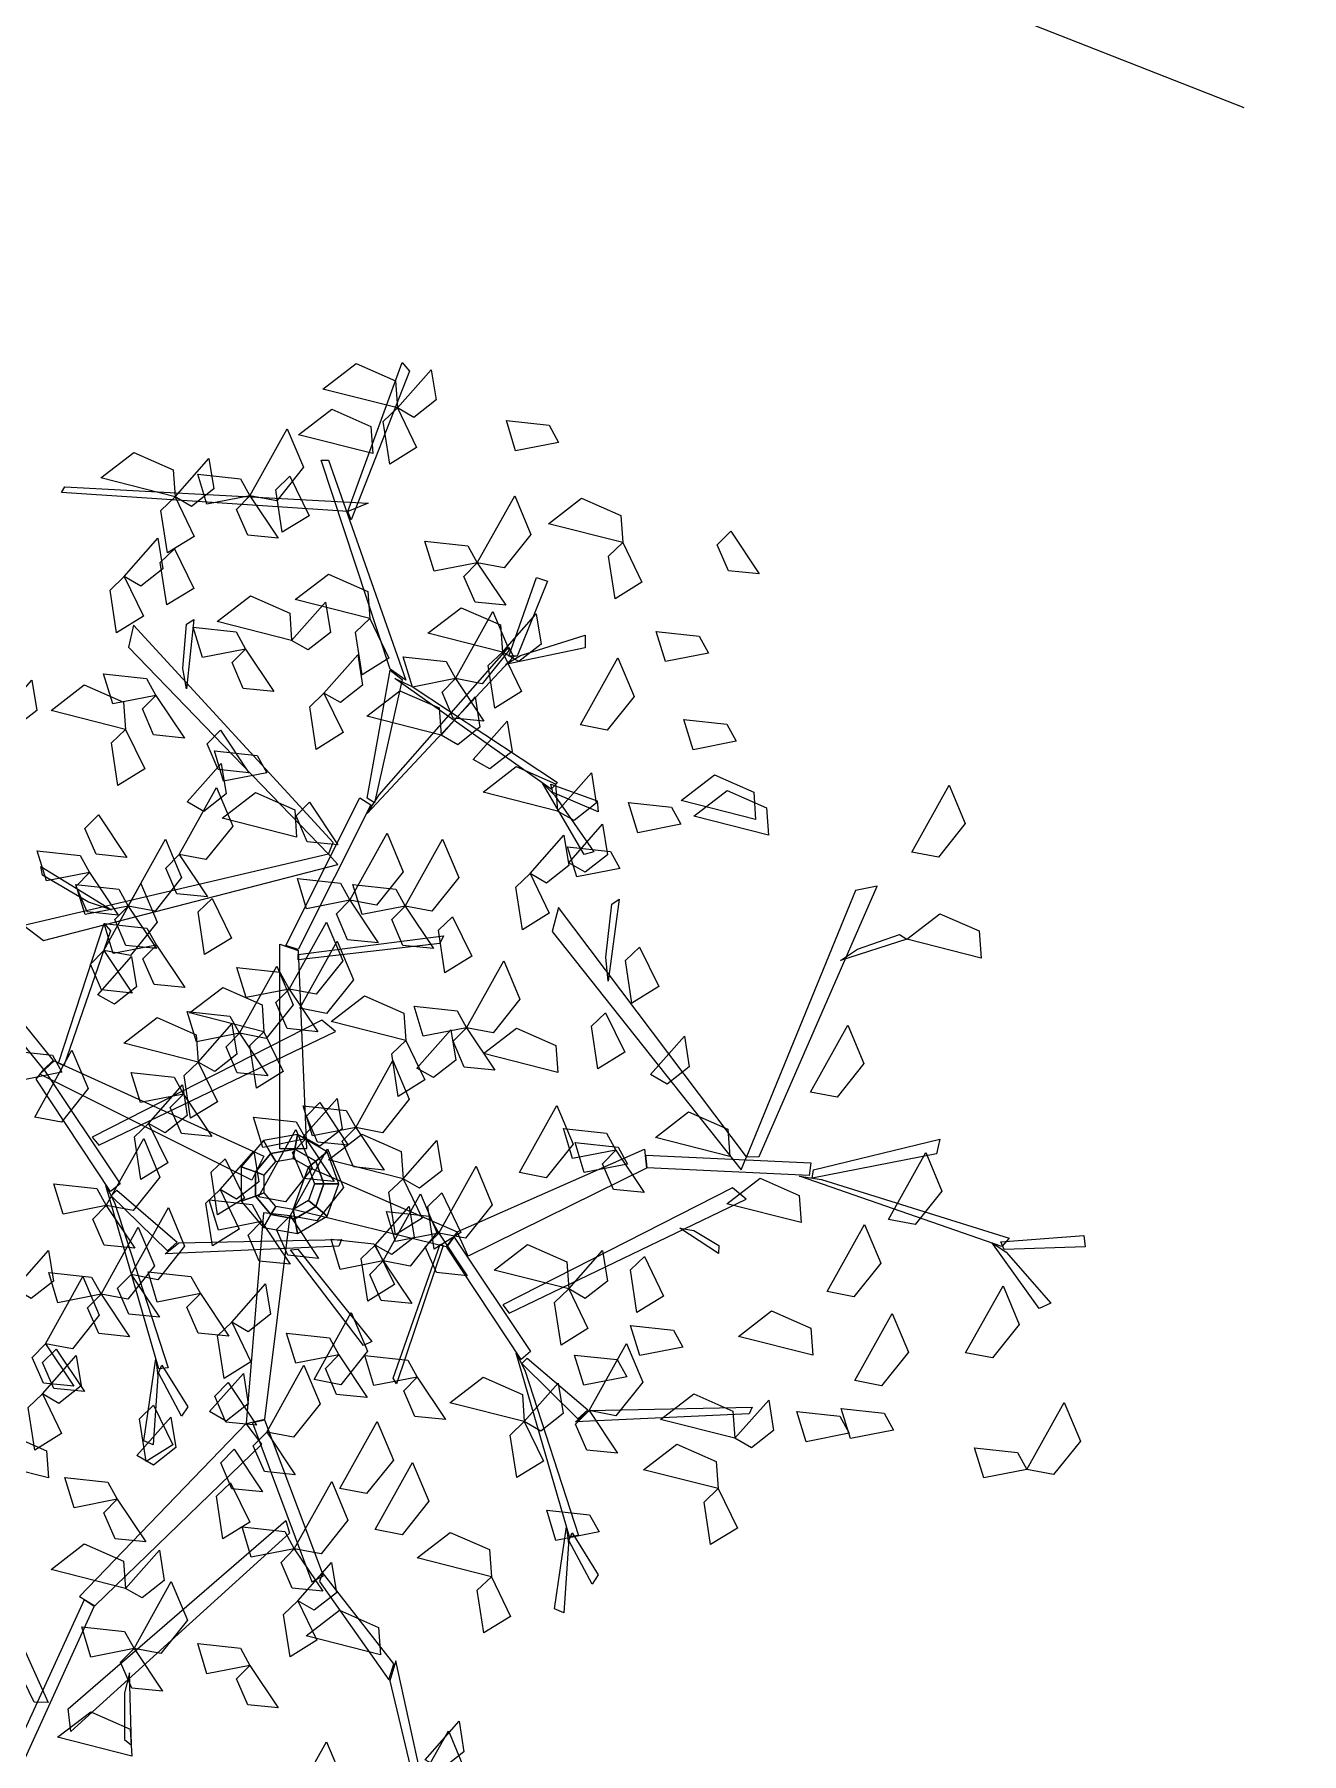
# Model space of a CAD drawing. Header units: inches. Extents: x -1366 to 1207, y -585 to 2554.
# Drawn here: x 398.74 to 400.416, y 2043.094 to 2045.369 of the extents above; entities that cross this region are included whole.
import ezdxf

# ---------------------------------------------------------------- set-up
doc = ezdxf.new("R2010")
doc.units = ezdxf.units.IN
doc.header["$MEASUREMENT"] = 0
doc.linetypes.add('HOTWR', pattern=[1.625, 1, -0.125, 0.125, -0.125, 0.125, -0.125])
doc.layers.get('0').update_dxf_attribs({"linetype": 'CONTINUOUS'})
doc.layers.add('A-PLNT', color=84, linetype='CONTINUOUS')
doc.layers.add('Layout', color=6, linetype='HOTWR')

# ---------------------------------------------------------------- blocks, each defined once
blk = doc.blocks.new('TREE_P36')
at = {"color": 72, "linetype": 'Continuous'}
for points in [[(0.1052, 0.545, -0.8291), (0.0527, 0.5583, -0.8397), (0.0762, 0.5763, -0.8443), (0.1039, 0.5641, -0.8367)], [(0.1052, 0.545, -0.8291), (0.1291, 0.572, -0.8551), (0.1326, 0.5506, -0.8533), (0.1169, 0.5383, -0.8374)], [(0.088, 0.5128, -0.6596), (0.0355, 0.5261, -0.6702), (0.0589, 0.5441, -0.6748), (0.0866, 0.5319, -0.6672)], [(0.1052, 0.545, -0.8816), (0.1188, 0.5171, -0.8923), (0.0999, 0.5054, -0.8542), (0.0953, 0.5355, -0.8601)], [(0.219, 0.5207, -0.6491), (0.1886, 0.5148, -0.6598), (0.1821, 0.5361, -0.6218), (0.2124, 0.5328, -0.6276)], [(0.0012, 0.483, -0.9026), (0.0275, 0.5303, -0.9132), (0.0389, 0.5031, -0.9178), (0.0201, 0.4794, -0.9102)], [(-0.0517, 0.4822, -0.8291), (-0.1041, 0.4956, -0.8397), (-0.0807, 0.5136, -0.8443), (-0.053, 0.5014, -0.8367)], [(-0.0517, 0.4822, -0.8291), (-0.0278, 0.5093, -0.8551), (-0.0243, 0.4878, -0.8533), (-0.04, 0.4755, -0.8374)], [(0.0012, 0.483, -1.0391), (-0.0293, 0.477, -1.0498), (-0.0357, 0.4983, -1.0117), (-0.0055, 0.495, -1.0176)], [(0.0294, 0.4968, -0.7646), (0.0429, 0.4689, -0.7753), (0.024, 0.4572, -0.7373), (0.0194, 0.4873, -0.7431)], [(-0.0517, 0.4822, -0.8291), (-0.0381, 0.4543, -0.8398), (-0.057, 0.4426, -0.8017), (-0.0616, 0.4727, -0.8076)], [(0.0012, 0.483, -0.9551), (0.0212, 0.453, -0.9811), (-0.0004, 0.4551, -0.9793), (-0.0083, 0.4734, -0.9634)], [(0.1616, 0.4357, -0.9551), (0.188, 0.483, -0.9657), (0.1994, 0.4557, -0.9703), (0.1805, 0.4321, -0.9627)], [(0.2642, 0.4499, -0.6596), (0.2118, 0.4632, -0.6702), (0.2352, 0.4812, -0.6748), (0.2629, 0.469, -0.6672)], [(-0.0876, 0.4259, -0.5888), (-0.0637, 0.453, -0.6148), (-0.0603, 0.4315, -0.6129), (-0.0759, 0.4193, -0.5971)], [(0.1616, 0.4357, -0.9551), (0.1312, 0.4297, -0.9658), (0.1247, 0.451, -0.9277), (0.155, 0.4477, -0.9336)], [(0.2642, 0.4499, -0.6071), (0.2778, 0.422, -0.6178), (0.2589, 0.4103, -0.5798), (0.2543, 0.4404, -0.5856)], [(0.3404, 0.458, -0.8381), (0.3605, 0.428, -0.8642), (0.3388, 0.4301, -0.8623), (0.3309, 0.4484, -0.8465)], [(-0.0521, 0.4455, -0.6623), (-0.0385, 0.4176, -0.673), (-0.0575, 0.4059, -0.6349), (-0.0621, 0.436, -0.6407)], [(-0.0876, 0.4259, -0.7148), (-0.074, 0.3981, -0.7255), (-0.093, 0.3863, -0.6874), (-0.0975, 0.4164, -0.6932)], [(0.0857, 0.3963, -0.6401), (0.0332, 0.4097, -0.6507), (0.0566, 0.4277, -0.6553), (0.0843, 0.4155, -0.6477)], [(0.1616, 0.4357, -0.9551), (0.1817, 0.4057, -0.9811), (0.1601, 0.4078, -0.9793), (0.1522, 0.4261, -0.9634)], [(0.0306, 0.3809, -0.8291), (-0.0219, 0.3942, -0.8397), (0.0016, 0.4123, -0.8443), (0.0293, 0.4001, -0.8367)], [(0.0306, 0.3809, -0.6716), (0.0545, 0.408, -0.6976), (0.058, 0.3865, -0.6958), (0.0423, 0.3742, -0.6799)], [(0.1793, 0.3727, -0.7766), (0.1268, 0.386, -0.7872), (0.1502, 0.404, -0.7918), (0.1779, 0.3918, -0.7842)], [(0.1462, 0.3539, -0.9551), (0.1726, 0.4012, -0.9657), (0.184, 0.374, -0.9703), (0.1651, 0.3503, -0.9627)], [(-0.0019, 0.3748, -0.5466), (-0.0324, 0.3689, -0.5573), (-0.0389, 0.3902, -0.5192), (-0.0086, 0.3869, -0.525)], [(0.0857, 0.3963, -0.7766), (0.0992, 0.3684, -0.7873), (0.0803, 0.3567, -0.7492), (0.0757, 0.3868, -0.7551)], [(0.1793, 0.3727, -0.8291), (0.2032, 0.3997, -0.8551), (0.2066, 0.3782, -0.8533), (0.191, 0.366, -0.8374)], [(0.3248, 0.372, -0.7856), (0.2944, 0.366, -0.7963), (0.2879, 0.3873, -0.7583), (0.3181, 0.384, -0.7641)], [(-0.0019, 0.3748, -0.5466), (0.0181, 0.3448, -0.5726), (-0.0035, 0.347, -0.5707), (-0.0114, 0.3652, -0.5549)], [(0.0533, 0.3436, -0.4943), (0.0772, 0.3707, -0.5203), (0.0807, 0.3492, -0.5184), (0.065, 0.337, -0.5026)], [(0.1462, 0.3539, -1.0391), (0.1158, 0.3479, -1.0498), (0.1093, 0.3692, -1.0117), (0.1396, 0.3659, -1.0176)], [(0.1793, 0.3727, -0.6926), (0.1929, 0.3448, -0.7033), (0.1739, 0.333, -0.6652), (0.1693, 0.3631, -0.6711)], [(0.2344, 0.3212, -0.6806), (0.2608, 0.3685, -0.6912), (0.2722, 0.3412, -0.6958), (0.2533, 0.3176, -0.6882)], [(-0.1766, 0.3258, -0.6401), (-0.1528, 0.3529, -0.6661), (-0.1493, 0.3314, -0.6643), (-0.1649, 0.3192, -0.6484)], [(-0.0652, 0.3421, -0.9551), (-0.0956, 0.3361, -0.9658), (-0.1021, 0.3574, -0.9277), (-0.0718, 0.3541, -0.9336)], [(0.1462, 0.3539, -0.9551), (0.1663, 0.3239, -0.9811), (0.1446, 0.326, -0.9793), (0.1368, 0.3443, -0.9634)], [(-0.0866, 0.3181, -0.6401), (-0.1391, 0.3315, -0.6507), (-0.1157, 0.3495, -0.6553), (-0.088, 0.3373, -0.6477)], [(-0.0652, 0.3421, -0.9551), (-0.0451, 0.312, -0.9811), (-0.0668, 0.3142, -0.9793), (-0.0746, 0.3325, -0.9634)], [(0.0533, 0.3436, -0.4943), (0.0669, 0.3158, -0.505), (0.048, 0.304, -0.4669), (0.0434, 0.3341, -0.4727)], [(0.1361, 0.314, -0.8291), (0.0836, 0.3274, -0.8397), (0.107, 0.3454, -0.8443), (0.1347, 0.3332, -0.8367)], [(0.1361, 0.314, -0.7766), (0.16, 0.3411, -0.8026), (0.1634, 0.3196, -0.8008), (0.1478, 0.3073, -0.7849)], [(-0.0866, 0.3181, -0.6401), (-0.0731, 0.2902, -0.6508), (-0.092, 0.2785, -0.6127), (-0.0966, 0.3086, -0.6186)], [(-0.0196, 0.3176, -0.8381), (0.0004, 0.2875, -0.8642), (-0.0212, 0.2897, -0.8623), (-0.0291, 0.308, -0.8465)], [(0.1588, 0.2968, -0.7148), (0.1827, 0.3239, -0.7408), (0.1861, 0.3024, -0.7389), (0.1705, 0.2902, -0.7231)], [(0.3443, 0.3097, -0.8381), (0.3139, 0.3037, -0.8488), (0.3074, 0.325, -0.8108), (0.3377, 0.3217, -0.8166)], [(-0.0431, 0.2669, -1.2502), (-0.0192, 0.2939, -1.2762), (-0.0157, 0.2725, -1.2743), (-0.0314, 0.2602, -1.2585)], [(0.013, 0.2875, -0.7661), (-0.0174, 0.2816, -0.7768), (-0.0239, 0.3029, -0.7387), (0.0063, 0.2996, -0.7446)], [(0.2182, 0.2604, -0.4873), (0.1657, 0.2737, -0.4979), (0.1891, 0.2918, -0.5025), (0.2168, 0.2796, -0.4949)], [(0.2182, 0.2604, -0.4873), (0.2421, 0.2875, -0.5133), (0.2455, 0.266, -0.5114), (0.2299, 0.2537, -0.4956)], [(0.358, 0.2545, -0.7121), (0.3055, 0.2679, -0.7227), (0.329, 0.2859, -0.7273), (0.3567, 0.2737, -0.7197)], [(-0.0488, 0.2298, -0.5466), (-0.0224, 0.2771, -0.5571), (-0.011, 0.2498, -0.5617), (-0.0299, 0.2262, -0.5541)], [(0.0341, 0.2421, -0.6596), (-0.0184, 0.2555, -0.6702), (0.0051, 0.2735, -0.6748), (0.0328, 0.2613, -0.6672)], [(0.367, 0.2435, -0.6716), (0.3145, 0.2569, -0.6822), (0.338, 0.2749, -0.6868), (0.3657, 0.2627, -0.6792)], [(0.4682, 0.2315, -0.5813), (0.4945, 0.2788, -0.5918), (0.5059, 0.2516, -0.5964), (0.4871, 0.2279, -0.5888)], [(-0.1058, 0.2578, -1.1039), (-0.0858, 0.2277, -1.1299), (-0.1074, 0.2299, -1.128), (-0.1153, 0.2482, -1.1122)], [(0.0431, 0.2666, -0.8381), (0.0632, 0.2366, -0.8642), (0.0415, 0.2388, -0.8623), (0.0337, 0.257, -0.8465)], [(0.3052, 0.2511, -0.7856), (0.2748, 0.2451, -0.7963), (0.2683, 0.2664, -0.7583), (0.2986, 0.2631, -0.7641)], [(0.0716, 0.1975, -0.9551), (0.098, 0.2448, -0.9657), (0.1094, 0.2176, -0.9703), (0.0905, 0.1939, -0.9627)], [(0.1988, 0.2163, -0.7766), (0.2227, 0.2434, -0.8026), (0.2262, 0.2219, -0.8008), (0.2105, 0.2096, -0.7849)], [(0.2261, 0.224, -0.8816), (0.25, 0.2511, -0.9076), (0.2534, 0.2296, -0.9058), (0.2378, 0.2173, -0.8899)], [(-0.112, 0.2171, -0.8186), (-0.1424, 0.2111, -0.8293), (-0.1489, 0.2324, -0.7912), (-0.1186, 0.2291, -0.7971)], [(-0.0847, 0.1934, -0.9026), (-0.0584, 0.2407, -0.9132), (-0.047, 0.2135, -0.9178), (-0.0658, 0.1898, -0.9102)], [(0.1107, 0.1934, -0.9026), (0.1371, 0.2407, -0.9132), (0.1485, 0.2135, -0.9178), (0.1296, 0.1898, -0.9102)], [(0.2622, 0.2198, -0.8381), (0.2318, 0.2139, -0.8488), (0.2253, 0.2352, -0.8108), (0.2556, 0.2319, -0.8166)], [(-0.0488, 0.2298, -0.5466), (-0.0287, 0.1998, -0.5726), (-0.0503, 0.2019, -0.5707), (-0.0582, 0.2202, -0.5549)], [(-0.0847, 0.1934, -0.9026), (-0.1152, 0.1874, -0.9133), (-0.1216, 0.2087, -0.8752), (-0.0914, 0.2054, -0.8811)], [(-0.112, 0.2171, -0.9026), (-0.0919, 0.187, -0.9286), (-0.1136, 0.1892, -0.9268), (-0.1214, 0.2075, -0.9109)], [(-0.102, 0.162, -0.6531), (-0.0757, 0.2094, -0.6636), (-0.0642, 0.1821, -0.6682), (-0.0831, 0.1584, -0.6606)], [(0.0716, 0.1975, -0.7976), (0.0412, 0.1915, -0.8083), (0.0347, 0.2128, -0.7702), (0.065, 0.2096, -0.7761)], [(0.1107, 0.1934, -0.9551), (0.0803, 0.1874, -0.9658), (0.0738, 0.2087, -0.9277), (0.1041, 0.2054, -0.9336)], [(0.1988, 0.2163, -0.7766), (0.2124, 0.1884, -0.7873), (0.1935, 0.1767, -0.7492), (0.1889, 0.2068, -0.7551)], [(-0.0254, 0.1987, -0.4873), (-0.0119, 0.1708, -0.498), (-0.0308, 0.1591, -0.4599), (-0.0354, 0.1892, -0.4658)], [(0.0716, 0.1975, -0.9551), (0.0917, 0.1675, -0.9811), (0.07, 0.1696, -0.9793), (0.0622, 0.1879, -0.9634)], [(-0.0847, 0.1934, -0.9551), (-0.0647, 0.1634, -0.9811), (-0.0863, 0.1655, -0.9793), (-0.0942, 0.1838, -0.9634)], [(0.0289, 0.1348, -0.7661), (0.0553, 0.1821, -0.7767), (0.0667, 0.1548, -0.7813), (0.0478, 0.1312, -0.7737)], [(0.1107, 0.1934, -0.9551), (0.1308, 0.1634, -0.9811), (0.1091, 0.1655, -0.9793), (0.1013, 0.1838, -0.9634)], [(0.1441, 0.1858, -0.4873), (0.1577, 0.1579, -0.498), (0.1387, 0.1462, -0.4599), (0.1342, 0.1763, -0.4658)], [(0.5172, 0.1566, -0.4553), (0.4647, 0.17, -0.4658), (0.4881, 0.188, -0.4704), (0.5158, 0.1758, -0.4628)], [(-0.0648, 0.1658, -1.3237), (-0.0953, 0.1598, -1.3344), (-0.1018, 0.1811, -1.2963), (-0.0715, 0.1778, -1.3022)], [(-0.102, 0.162, -0.6216), (-0.0819, 0.132, -0.6476), (-0.1036, 0.1342, -0.6457), (-0.1114, 0.1524, -0.6299)], [(-0.1062, 0.1308, -0.4873), (-0.0823, 0.1578, -0.5133), (-0.0789, 0.1364, -0.5114), (-0.0945, 0.1241, -0.4956)], [(-0.0648, 0.1658, -1.3237), (-0.0448, 0.1358, -1.3497), (-0.0664, 0.1379, -1.3478), (-0.0743, 0.1562, -1.332)], [(0.0365, 0.1212, -0.7671), (0.0628, 0.1685, -0.7776), (0.0742, 0.1413, -0.7822), (0.0553, 0.1176, -0.7746)], [(0.2761, 0.1644, -0.6596), (0.2896, 0.1365, -0.6703), (0.2707, 0.1248, -0.6323), (0.2661, 0.1549, -0.6381)], [(0.0289, 0.1348, -1.1231), (-0.0015, 0.1288, -1.1338), (-0.008, 0.1501, -1.0957), (0.0223, 0.1468, -1.1016)], [(-0.0062, 0.1036, -1.3762), (0.0201, 0.1509, -1.3868), (0.0316, 0.1236, -1.3914), (0.0127, 0.1, -1.3838)], [(0.1539, 0.1075, -0.9026), (0.1803, 0.1548, -0.9132), (0.1917, 0.1276, -0.9178), (0.1728, 0.1039, -0.9102)], [(0.011, 0.1045, -0.4873), (-0.0415, 0.1179, -0.4979), (-0.018, 0.1359, -0.5025), (0.0097, 0.1237, -0.4949)], [(0.0289, 0.1348, -1.1231), (0.049, 0.1047, -1.1491), (0.0274, 0.1069, -1.1473), (0.0195, 0.1252, -1.1314)], [(0.1111, 0.0985, -0.6321), (0.0586, 0.1119, -0.6426), (0.082, 0.1299, -0.6472), (0.1098, 0.1177, -0.6396)], [(0.1539, 0.1075, -1.1756), (0.1235, 0.1015, -1.1863), (0.117, 0.1228, -1.1482), (0.1473, 0.1195, -1.1541)], [(-0.0354, 0.0832, -1.1977), (-0.0879, 0.0966, -1.2083), (-0.0644, 0.1146, -1.2129), (-0.0367, 0.1024, -1.2053)], [(-0.0062, 0.1036, -1.3762), (-0.0366, 0.0976, -1.3869), (-0.0431, 0.1189, -1.3488), (-0.0129, 0.1156, -1.3547)], [(-0.0354, 0.0832, -1.1977), (-0.0115, 0.1103, -1.2237), (-0.008, 0.0888, -1.2218), (-0.0237, 0.0766, -1.206)], [(0.252, 0.1181, -0.6321), (0.2656, 0.0902, -0.6428), (0.2467, 0.0784, -0.6047), (0.2421, 0.1085, -0.6105)], [(0.3967, 0.0621, -0.5466), (0.423, 0.1094, -0.5571), (0.4344, 0.0822, -0.5617), (0.4156, 0.0585, -0.5541)], [(-0.0062, 0.1036, -1.3237), (0.0139, 0.0735, -1.3497), (-0.0078, 0.0757, -1.3478), (-0.0157, 0.094, -1.332)], [(0.011, 0.1045, -0.4873), (0.0246, 0.0766, -0.498), (0.0057, 0.0649, -0.4599), (0.0011, 0.095, -0.4658)], [(0.1111, 0.0985, -0.7371), (0.1247, 0.0706, -0.7478), (0.1057, 0.0589, -0.7097), (0.1012, 0.089, -0.7155)], [(0.119, 0.079, -0.7121), (0.1429, 0.106, -0.7382), (0.1464, 0.0846, -0.7363), (0.1307, 0.0723, -0.7205)], [(0.1539, 0.1075, -1.0076), (0.174, 0.0775, -1.0336), (0.1523, 0.0796, -1.0318), (0.1445, 0.0979, -1.0159)], [(0.2184, 0.0759, -0.8291), (0.1659, 0.0892, -0.8397), (0.1893, 0.1072, -0.8443), (0.217, 0.095, -0.8367)], [(0.2838, 0.0744, -0.6596), (0.3077, 0.1015, -0.6857), (0.3111, 0.08, -0.6838), (0.2955, 0.0677, -0.668)], [(-0.1315, 0.0761, -1.0076), (-0.162, 0.0701, -1.0183), (-0.1684, 0.0914, -0.9802), (-0.1382, 0.0882, -0.9861)], [(-0.1507, 0.0444, -1.3762), (-0.1244, 0.0917, -1.3868), (-0.113, 0.0645, -1.3914), (-0.1319, 0.0408, -1.3838)], [(-0.0456, 0.0607, -0.9026), (-0.0761, 0.0547, -0.9133), (-0.0826, 0.076, -0.8752), (-0.0523, 0.0727, -0.8811)], [(-0.0354, 0.0832, -1.1977), (-0.0218, 0.0553, -1.2084), (-0.0407, 0.0436, -1.1703), (-0.0453, 0.0737, -1.1762)], [(0.0758, 0.037, -0.9551), (0.1021, 0.0844, -0.9657), (0.1135, 0.0571, -0.9703), (0.0946, 0.0334, -0.9627)], [(-0.0704, 0.04, -1.1977), (-0.0465, 0.0671, -1.2237), (-0.043, 0.0456, -1.2218), (-0.0586, 0.0334, -1.206)], [(-0.0456, 0.0607, -0.9551), (-0.0256, 0.0307, -0.9811), (-0.0472, 0.0328, -0.9793), (-0.0551, 0.0511, -0.9634)], [(0.0388, 0.0305, -0.4873), (0.0627, 0.0575, -0.5133), (0.0662, 0.0361, -0.5114), (0.0505, 0.0238, -0.4956)], [(0.0758, 0.037, -1.1231), (0.0453, 0.0311, -1.1338), (0.0388, 0.0524, -1.0957), (0.0691, 0.0491, -1.1016)], [(0.0505, 0.0546, -1.1039), (0.0706, 0.0246, -1.1299), (0.0489, 0.0267, -1.128), (0.0411, 0.045, -1.1122)], [(0.1914, 0.0052, -0.7856), (0.2177, 0.0525, -0.7962), (0.2292, 0.0252, -0.8008), (0.2103, 0.0016, -0.7932)], [(-0.0704, 0.04, -1.1977), (-0.0568, 0.0121, -1.2084), (-0.0757, 0.0004, -1.1703), (-0.0803, 0.0305, -1.1762)], [(0.0406, 0.029, -1.3237), (0.0102, 0.023, -1.3344), (0.0037, 0.0443, -1.2963), (0.0339, 0.041, -1.3022)], [(0.0758, 0.037, -0.9551), (0.0958, 0.007, -0.9811), (0.0742, 0.0092, -0.9793), (0.0663, 0.0274, -0.9634)], [(0.2594, 0.0211, -0.9026), (0.2289, 0.0151, -0.9133), (0.2225, 0.0364, -0.8752), (0.2527, 0.0331, -0.8811)], [(0.3398, 0.0167, -0.8291), (0.2873, 0.0301, -0.8397), (0.3107, 0.0481, -0.8443), (0.3384, 0.0359, -0.8367)], [(-0.1002, -0.018, -0.9026), (-0.0738, 0.0293, -0.9132), (-0.0624, 0.0021, -0.9178), (-0.0813, -0.0216, -0.9102)], [(0.0073, -0.0118, -1.1039), (0.0336, 0.0356, -1.1144), (0.0451, 0.0083, -1.119), (0.0262, -0.0154, -1.1114)], [(0.0406, 0.029, -1.3237), (0.0607, -0.001, -1.3497), (0.039, 0.0011, -1.3478), (0.0311, 0.0194, -1.332)], [(0.1092, 0.0009, -1.1977), (0.0567, 0.0143, -1.2083), (0.0801, 0.0323, -1.2129), (0.1078, 0.0201, -1.2053)], [(0.1092, 0.0009, -1.1977), (0.133, 0.028, -1.2237), (0.1365, 0.0065, -1.2218), (0.1209, -0.0057, -1.206)], [(0.2676, 0.0112, -0.5466), (0.2371, 0.0052, -0.5573), (0.2307, 0.0265, -0.5192), (0.2609, 0.0232, -0.525)], [(-0.0162, 0.015, -0.4873), (-0.0027, -0.0129, -0.498), (-0.0216, -0.0246, -0.4599), (-0.0262, 0.0055, -0.4658)], [(-0.0199, -0.0068, -1.2502), (0.0039, 0.0203, -1.2762), (0.0074, -0.0012, -1.2743), (-0.0082, -0.0135, -1.2585)], [(0.0295, -0.0253, -1.3762), (0.0558, 0.0221, -1.3868), (0.0672, -0.0052, -1.3914), (0.0484, -0.0289, -1.3838)], [(0.2594, 0.0211, -0.7976), (0.2794, -0.0089, -0.8236), (0.2578, -0.0068, -0.8218), (0.2499, 0.0115, -0.8059)], [(0.4517, -0.0279, -0.5466), (0.478, 0.0194, -0.5571), (0.4895, -0.0079, -0.5617), (0.4706, -0.0315, -0.5541)], [(0.1092, 0.0009, -1.1977), (0.1227, -0.027, -1.2084), (0.1038, -0.0387, -1.1703), (0.0992, -0.0086, -1.1762)], [(0.1344, -0.0375, -1.1231), (0.1607, 0.0098, -1.1337), (0.1721, -0.0175, -1.1383), (0.1533, -0.0411, -1.1307)], [(0.3902, -0.0301, -0.6401), (0.3377, -0.0168, -0.6507), (0.3611, 0.0013, -0.6553), (0.3888, -0.0109, -0.6477)], [(-0.1002, -0.018, -1.1756), (-0.1306, -0.024, -1.1863), (-0.1371, -0.0027, -1.1482), (-0.1068, -0.006, -1.1541)], [(-0.0199, -0.0068, -1.1977), (-0.0064, -0.0347, -1.2084), (-0.0253, -0.0464, -1.1703), (-0.0299, -0.0163, -1.1762)], [(0.0953, -0.0571, -0.9551), (0.1216, -0.0098, -0.9657), (0.1331, -0.037, -0.9703), (0.1142, -0.0607, -0.9627)], [(0.1366, -0.0091, -0.5886), (0.1501, -0.037, -0.5993), (0.1312, -0.0488, -0.5612), (0.1266, -0.0187, -0.567)], [(-0.1002, -0.018, -1.0076), (-0.0801, -0.048, -1.0336), (-0.1017, -0.0459, -1.0318), (-0.1096, -0.0276, -1.0159)], [(-0.0827, -0.0668, -1.1039), (-0.0564, -0.0195, -1.1144), (-0.0449, -0.0467, -1.119), (-0.0638, -0.0704, -1.1114)], [(0.0094, -0.0293, -0.9551), (-0.021, -0.0353, -0.9658), (-0.0275, -0.014, -0.9277), (0.0027, -0.0173, -0.9336)], [(0.0896, -0.0459, -1.2502), (0.1135, -0.0188, -1.2762), (0.117, -0.0403, -1.2743), (0.1013, -0.0525, -1.2585)], [(0.1344, -0.0375, -0.9551), (0.104, -0.0435, -0.9658), (0.0975, -0.0222, -0.9277), (0.1277, -0.0255, -0.9336)], [(-0.1039, -0.0806, -1.3237), (-0.0776, -0.0333, -1.3343), (-0.0662, -0.0605, -1.3389), (-0.0851, -0.0842, -1.3313)], [(0.0094, -0.0293, -0.9551), (0.0295, -0.0593, -0.9811), (0.0078, -0.0572, -0.9793), (-0.0001, -0.0389, -0.9634)], [(0.0295, -0.0253, -1.4287), (0.0495, -0.0553, -1.4548), (0.0279, -0.0531, -1.4529), (0.02, -0.0349, -1.4371)], [(0.4085, -0.0788, -0.5466), (0.4348, -0.0315, -0.5571), (0.4463, -0.0588, -0.5617), (0.4274, -0.0824, -0.5541)], [(0.0953, -0.0571, -0.9551), (0.0649, -0.0631, -0.9658), (0.0584, -0.0418, -0.9277), (0.0886, -0.0451, -0.9336)], [(0.0896, -0.0459, -1.2502), (0.1032, -0.0738, -1.2609), (0.0843, -0.0855, -1.2228), (0.0797, -0.0554, -1.2287)], [(0.1376, -0.0462, -1.1337), (0.1047, -0.1438, -1.1093), (0.1023, -0.1399, -1.1193), (0.1353, -0.0452, -1.1404)], [(0.1344, -0.0375, -0.9551), (0.1545, -0.0676, -0.9811), (0.1328, -0.0654, -0.9793), (0.1249, -0.0472, -0.9634)], [(0.2261, -0.0769, -0.8291), (0.1736, -0.0636, -0.8397), (0.197, -0.0455, -0.8443), (0.2247, -0.0577, -0.8367)], [(-0.1648, -0.0769, -0.8816), (-0.1409, -0.0498, -0.9076), (-0.1375, -0.0713, -0.9058), (-0.1531, -0.0836, -0.8899)], [(0.0953, -0.0571, -0.9551), (0.1154, -0.0871, -0.9811), (0.0937, -0.085, -0.9793), (0.0858, -0.0667, -0.9634)], [(0.2261, -0.0769, -0.8291), (0.25, -0.0498, -0.8551), (0.2534, -0.0713, -0.8533), (0.2378, -0.0836, -0.8374)], [(0.2795, -0.054, -0.3683), (0.2931, -0.0819, -0.379), (0.2741, -0.0936, -0.3409), (0.2696, -0.0635, -0.3467)], [(-0.143, -0.1156, -0.5887), (-0.1167, -0.0682, -0.5993), (-0.1053, -0.0955, -0.6039), (-0.1241, -0.1192, -0.5963)], [(-0.1039, -0.0806, -0.6412), (-0.1344, -0.0866, -0.6519), (-0.1408, -0.0653, -0.6138), (-0.1106, -0.0685, -0.6197)], [(-0.0827, -0.0668, -1.1039), (-0.0626, -0.0968, -1.1299), (-0.0843, -0.0947, -1.128), (-0.0922, -0.0764, -1.1122)], [(-0.0338, -0.0802, -0.9551), (-0.0642, -0.0862, -0.9658), (-0.0707, -0.0649, -0.9277), (-0.0405, -0.0682, -0.9336)], [(-0.1039, -0.0806, -1.3237), (-0.0839, -0.1106, -1.3497), (-0.1055, -0.1084, -1.3478), (-0.1134, -0.0902, -1.332)], [(-0.0338, -0.0802, -0.9551), (-0.0137, -0.1103, -0.9811), (-0.0354, -0.1081, -0.9793), (-0.0433, -0.0898, -0.9634)], [(-0.0117, -0.1004, -1.2502), (0.0122, -0.0733, -1.2762), (0.0156, -0.0948, -1.2743), (0, -0.1071, -1.2585)], [(0.2261, -0.0769, -0.8291), (0.2397, -0.1048, -0.8398), (0.2207, -0.1165, -0.8017), (0.2162, -0.0864, -0.8076)], [(0.5062, -0.122, -0.5466), (0.5326, -0.0747, -0.5571), (0.544, -0.102, -0.5617), (0.5251, -0.1256, -0.5541)], [(0.0464, -0.1409, -1.1039), (0.0727, -0.0935, -1.1144), (0.0842, -0.1208, -1.119), (0.0653, -0.1445, -1.1114)], [(0.3984, -0.1237, -0.6716), (0.3459, -0.1104, -0.6822), (0.3693, -0.0923, -0.6868), (0.397, -0.1045, -0.6792)], [(0.4281, -0.1416, -0.5466), (0.4544, -0.0943, -0.5571), (0.4658, -0.1215, -0.5617), (0.4469, -0.1452, -0.5541)], [(-0.0117, -0.1004, -1.2502), (0.0019, -0.1283, -1.2609), (-0.0171, -0.14, -1.2228), (-0.0217, -0.1099, -1.2287)], [(0.0639, -0.1234, -0.9551), (0.0335, -0.1294, -0.9658), (0.027, -0.1081, -0.9277), (0.0573, -0.1114, -0.9336)], [(0.3067, -0.1179, -0.5466), (0.2762, -0.1239, -0.5573), (0.2697, -0.1026, -0.5192), (0.3, -0.1059, -0.525)], [(-0.143, -0.1156, -0.5887), (-0.123, -0.1456, -0.6147), (-0.1446, -0.1434, -0.6128), (-0.1525, -0.1252, -0.597)], [(-0.1356, -0.1193, -0.9551), (-0.1156, -0.1494, -0.9811), (-0.1372, -0.1472, -0.9793), (-0.1451, -0.1289, -0.9634)], [(0.2405, -0.1628, -0.5877), (0.2668, -0.1154, -0.5983), (0.2783, -0.1427, -0.6029), (0.2594, -0.1664, -0.5953)], [(-0.1453, -0.151, -0.8816), (-0.1214, -0.1239, -0.9076), (-0.1179, -0.1454, -0.9058), (-0.1336, -0.1577, -0.8899)], [(0.013, -0.178, -1.0076), (0.0393, -0.1306, -1.0182), (0.0508, -0.1579, -1.0228), (0.0319, -0.1816, -1.0152)], [(0.0639, -0.1234, -0.9551), (0.084, -0.1535, -0.9811), (0.0623, -0.1513, -0.9793), (0.0545, -0.133, -0.9634)], [(0.1191, -0.1391, -0.5352), (0.0887, -0.1451, -0.5459), (0.0822, -0.1238, -0.5078), (0.1125, -0.1271, -0.5137)], [(0.2671, -0.1389, -0.7661), (0.2367, -0.1449, -0.7768), (0.2302, -0.1236, -0.7387), (0.2604, -0.1268, -0.7446)], [(-0.0273, -0.1635, -0.5142), (-0.0034, -0.1365, -0.5402), (0, -0.1579, -0.5383), (-0.0156, -0.1702, -0.5225)], [(-0.0143, -0.143, -0.9551), (0.0058, -0.173, -0.9811), (-0.0159, -0.1709, -0.9793), (-0.0237, -0.1526, -0.9634)], [(0.1191, -0.1391, -0.5877), (0.1392, -0.1691, -0.6137), (0.1175, -0.167, -0.6118), (0.1097, -0.1487, -0.596)], [(0.1947, -0.1705, -0.8291), (0.1422, -0.1572, -0.8397), (0.1657, -0.1392, -0.8443), (0.1934, -0.1513, -0.8367)], [(0.1947, -0.1705, -0.8291), (0.2186, -0.1434, -0.8551), (0.2221, -0.1649, -0.8533), (0.2064, -0.1772, -0.8374)], [(-0.1453, -0.151, -0.7766), (-0.1317, -0.1789, -0.7873), (-0.1506, -0.1906, -0.7492), (-0.1552, -0.1605, -0.7551)], [(0.3434, -0.1823, -0.6716), (0.2909, -0.169, -0.6822), (0.3143, -0.151, -0.6868), (0.342, -0.1632, -0.6792)], [(0.3434, -0.1823, -0.6401), (0.3673, -0.1553, -0.6661), (0.3707, -0.1768, -0.6643), (0.3551, -0.189, -0.6484)], [(0.5494, -0.2043, -0.5466), (0.5758, -0.157, -0.5571), (0.5872, -0.1843, -0.5617), (0.5683, -0.2079, -0.5541)], [(-0.0786, -0.1945, -1.1977), (-0.0547, -0.1674, -1.2237), (-0.0512, -0.1889, -1.2218), (-0.0669, -0.2012, -1.206)], [(-0.0668, -0.159, -1.1977), (-0.0532, -0.1869, -1.2084), (-0.0721, -0.1986, -1.1703), (-0.0767, -0.1685, -1.1762)], [(0.2405, -0.1628, -0.5877), (0.2606, -0.1928, -0.6137), (0.2389, -0.1906, -0.6118), (0.231, -0.1724, -0.596)], [(0.4241, -0.1787, -0.5352), (0.3937, -0.1847, -0.5459), (0.3872, -0.1634, -0.5078), (0.4175, -0.1667, -0.5137)], [(0.4553, -0.1766, -0.5991), (0.4249, -0.1825, -0.6098), (0.4184, -0.1613, -0.5717), (0.4487, -0.1645, -0.5775)], [(-0.141, -0.2103, -0.6297), (-0.1935, -0.197, -0.6403), (-0.1701, -0.179, -0.6449), (-0.1424, -0.1912, -0.6373)], [(0.013, -0.178, -1.0076), (0.0331, -0.208, -1.0336), (0.0114, -0.2058, -1.0318), (0.0035, -0.1876, -1.0159)], [(0.0646, -0.2178, -0.5352), (0.0909, -0.1705, -0.5458), (0.1024, -0.1977, -0.5504), (0.0835, -0.2214, -0.5428)], [(0.1947, -0.1705, -0.8291), (0.2083, -0.1984, -0.8398), (0.1894, -0.2101, -0.8017), (0.1848, -0.18, -0.8076)], [(-0.01, -0.19, -0.5877), (0.0101, -0.22, -0.6137), (-0.0116, -0.2179, -0.6118), (-0.0194, -0.1996, -0.596)], [(0.3315, -0.2178, -0.6401), (0.279, -0.2045, -0.6507), (0.3025, -0.1865, -0.6553), (0.3302, -0.1987, -0.6477)], [(0.5494, -0.2043, -0.5466), (0.519, -0.2103, -0.5573), (0.5125, -0.189, -0.5192), (0.5428, -0.1923, -0.525)], [(0.0896, -0.2468, -1.1039), (0.1159, -0.1995, -1.1144), (0.1274, -0.2268, -1.119), (0.1085, -0.2504, -1.1114)], [(-0.0924, -0.2253, -1.0076), (-0.1229, -0.2313, -1.0183), (-0.1294, -0.21, -0.9802), (-0.0991, -0.2132, -0.9861)], [(-0.0126, -0.2137, -0.8291), (0.001, -0.2416, -0.8398), (-0.0179, -0.2533, -0.8017), (-0.0225, -0.2232, -0.8076)], [(0.0325, -0.2603, -0.9026), (0.0589, -0.2129, -0.9132), (0.0703, -0.2402, -0.9178), (0.0514, -0.2639, -0.9102)], [(0.3315, -0.2178, -0.6401), (0.3451, -0.2457, -0.6508), (0.3262, -0.2574, -0.6127), (0.3216, -0.2274, -0.6186)], [(-0.0924, -0.2253, -0.9551), (-0.0724, -0.2553, -0.9811), (-0.094, -0.2532, -0.9793), (-0.1019, -0.2349, -0.9634)], [(0.2475, -0.2484, -0.7661), (0.2171, -0.2544, -0.7768), (0.2106, -0.2331, -0.7387), (0.2409, -0.2364, -0.7446)], [(0.0325, -0.2603, -1.0076), (0.0021, -0.2662, -1.0183), (-0.0044, -0.2449, -0.9802), (0.0259, -0.2482, -0.9861)], [(0.1716, -0.2801, -0.6716), (0.1191, -0.2667, -0.6822), (0.1425, -0.2487, -0.6868), (0.1702, -0.2609, -0.6792)], [(-0.0866, -0.2883, -0.8291), (-0.1391, -0.275, -0.8397), (-0.1157, -0.2569, -0.8443), (-0.088, -0.2691, -0.8367)], [(-0.0866, -0.2883, -0.6401), (-0.0627, -0.2612, -0.6661), (-0.0593, -0.2827, -0.6643), (-0.0749, -0.295, -0.6484)], [(0.0325, -0.2603, -0.7451), (0.0526, -0.2903, -0.7711), (0.031, -0.2881, -0.7693), (0.0231, -0.2699, -0.7534)], [(0.0349, -0.297, -0.8291), (0.0588, -0.27, -0.8551), (0.0622, -0.2914, -0.8533), (0.0466, -0.3037, -0.8374)], [(-0.0806, -0.3307, -0.9551), (-0.0543, -0.2834, -0.9657), (-0.0429, -0.3107, -0.9703), (-0.0617, -0.3343, -0.9627)], [(0.1716, -0.2801, -0.6401), (0.1851, -0.308, -0.6508), (0.1662, -0.3197, -0.6127), (0.1616, -0.2896, -0.6186)], [(0.0349, -0.297, -0.8291), (0.0484, -0.3249, -0.8398), (0.0295, -0.3366, -0.8017), (0.0249, -0.3066, -0.8076)], [(-0.0806, -0.3307, -0.9551), (-0.111, -0.3367, -0.9658), (-0.1175, -0.3154, -0.9277), (-0.0873, -0.3187, -0.9336)], [(0.0934, -0.3351, -0.8291), (0.0409, -0.3218, -0.8397), (0.0643, -0.3037, -0.8443), (0.092, -0.3159, -0.8367)], [(0.0012, -0.3426, -0.7976), (-0.0293, -0.3485, -0.8083), (-0.0357, -0.3272, -0.7702), (-0.0055, -0.3305, -0.7761)], [(-0.0806, -0.3307, -0.9551), (-0.0605, -0.3608, -0.9811), (-0.0822, -0.3586, -0.9793), (-0.0901, -0.3403, -0.9634)], [(0.0012, -0.3426, -0.9551), (0.0212, -0.3726, -0.9811), (-0.0004, -0.3704, -0.9793), (-0.0083, -0.3522, -0.9634)], [(-0.0821, -0.4067, -0.9971), (-0.1346, -0.3934, -1.0077), (-0.1111, -0.3754, -1.0123), (-0.0834, -0.3876, -1.0047)], [(0.1248, -0.4092, -0.8291), (0.1487, -0.3821, -0.8551), (0.1521, -0.4036, -0.8533), (0.1365, -0.4159, -0.8374)], [(0.0289, -0.4439, -0.7661), (0.0553, -0.3966, -0.7767), (0.0667, -0.4238, -0.7813), (0.0478, -0.4475, -0.7737)], [(0.1148, -0.4362, -0.9551), (0.1412, -0.3889, -0.9657), (0.1526, -0.4161, -0.9703), (0.1337, -0.4398, -0.9627)]]:
    blk.add_3dface(points, dxfattribs=at)
at = {"color": 34, "linetype": 'Continuous'}
for points in [[(0.0702, 0.4719, -0.644), (0.1086, 0.5771, -0.4863), (0.1137, 0.571, -0.4953), (0.0727, 0.4659, -0.6531)], [(0.1001, 0.3607, -0.8108), (0.0514, 0.5082, -0.5896), (0.0565, 0.5082, -0.5896), (0.1112, 0.3529, -0.8226)], [(0.0702, 0.4719, -0.644), (-0.1318, 0.4852, -0.539), (-0.1295, 0.4892, -0.5356), (0.0847, 0.4778, -0.6439)], [(0.1838, 0.3698, -0.8995), (0.2035, 0.4253, -0.7552), (0.2112, 0.4228, -0.7618), (0.1898, 0.3698, -0.8995)], [(0.0599, 0.2383, -1.0362), (-0.0811, 0.3916, -0.8752), (-0.0845, 0.3762, -0.8914), (0.0565, 0.2299, -1.0451)], [(-0.0461, 0.361, -0.9022), (-0.0435, 0.3923, -0.8462), (-0.0384, 0.3956, -0.8403), (-0.0435, 0.3467, -0.9277)], [(0.0924, 0.2719, -1.0009), (0.1838, 0.3762, -0.8914), (0.1872, 0.3692, -0.8987), (0.0838, 0.2586, -1.0149)], [(0.192, 0.3702, -0.9009), (0.2378, 0.3847, -0.9162), (0.2378, 0.3756, -0.9258), (0.1816, 0.3639, -0.9006)], [(0.0838, 0.2696, -1.0028), (0.1001, 0.3598, -0.8096), (0.1086, 0.3534, -0.8233), (0.089, 0.2662, -1.0102)], [(0.1157, 0.3483, -0.8108), (0.2181, 0.2807, -0.6645), (0.2137, 0.276, -0.6743), (0.1035, 0.3539, -0.8294)], [(0.2162, 0.2716, -0.676), (0.2439, 0.2316, -0.6852), (0.237, 0.2298, -0.6979), (0.2076, 0.2802, -0.6782)], [(0.2135, 0.2794, -0.6748), (0.2463, 0.2677, -0.5138), (0.2469, 0.26, -0.5213), (0.215, 0.2736, -0.6748)], [(0.0266, 0.1655, -1.1127), (0.0787, 0.2698, -1.0031), (0.0864, 0.2649, -1.0083), (0.0351, 0.1627, -1.1156)], [(0.0565, 0.2299, -1.0451), (-0.1583, 0.1797, -0.9264), (-0.1446, 0.169, -0.9383), (0.0633, 0.2227, -1.0516)], [(-0.1128, 0.1961, -0.945), (-0.1451, 0.2151, -0.898), (-0.1463, 0.2214, -0.893), (-0.0965, 0.1908, -0.9664)], [(0.3606, 0.0165, -0.6618), (0.4438, 0.2075, -0.5008), (0.4284, 0.2044, -0.5169), (0.3516, 0.0163, -0.6706)], [(0.2522, 0.1574, -0.5705), (0.2565, 0.1946, -0.5235), (0.2618, 0.1983, -0.5186), (0.2539, 0.1403, -0.5919)], [(0.3516, 0.0163, -0.6706), (0.2188, 0.1924, -0.552), (0.2145, 0.1755, -0.5639), (0.3477, 0.0071, -0.6771)], [(-0.1442, 0.0781, -1.3059), (-0.2241, 0.1764, -1.2252), (-0.2158, 0.1808, -1.229), (-0.1376, 0.0844, -1.3081)], [(-0.1338, 0.0825, -1.3125), (-0.1018, 0.1811, -1.2963), (-0.0973, 0.176, -1.3029), (-0.1301, 0.0806, -1.3169)], [(0.0351, 0.1591, -1.1211), (0.1377, 0.1724, -1.1011), (0.1351, 0.167, -1.1093), (0.0351, 0.1555, -1.1265)], [(0.43, 0.163, -0.5277), (0.4596, 0.1733, -0.4717), (0.4647, 0.17, -0.4658), (0.4179, 0.1549, -0.5532)], [(0.0223, 0.0219, -1.3268), (0.0223, 0.1664, -1.1102), (0.0351, 0.1621, -1.1165), (0.0411, 0.0219, -1.3268)], [(-0.1054, 0.0245, -1.2038), (0.0616, 0.1048, -0.9887), (0.052, 0.1129, -1.0103), (-0.1101, 0.0303, -1.2156)], [(-0.1442, 0.0781, -1.3059), (-0.0904, -0.0026, -1.1596), (-0.0971, -0.0081, -1.1665), (-0.1497, 0.0712, -1.3098)], [(0.0026, 0, -1.4794), (-0.1471, 0.0748, -1.3037), (-0.137, 0.0841, -1.3088), (0.011, 0.0168, -1.4794)], [(0.016, 0.0188, -1.6953), (0.0107, 0.028, -1.8453), (-0.0049, 0.0094, -1.8453), (0.0051, 0.0057, -1.6953)], [(0.0328, 0.0218, -1.6953), (0.0347, 0.0322, -1.8453), (0.0107, 0.028, -1.8453), (0.016, 0.0188, -1.6953)], [(0.0476, 0.0132, -1.6953), (0.0557, 0.02, -1.8453), (0.0347, 0.0322, -1.8453), (0.0328, 0.0218, -1.6953)], [(0.3989, 0.0073, -0.6284), (0.488, 0.0289, -0.4352), (0.4856, 0.0185, -0.4488), (0.3979, 0.0012, -0.6357)], [(0.0194, 0.013, -1.2453), (0.016, 0.0188, -1.6953), (0.0051, 0.0057, -1.6953), (0.0113, 0.0035, -1.2453)], [(0.0317, 0.0152, -1.2453), (0.0328, 0.0218, -1.6953), (0.016, 0.0188, -1.6953), (0.0194, 0.013, -1.2453)], [(0.0425, 0.009, -1.2453), (0.0476, 0.0132, -1.6953), (0.0328, 0.0218, -1.6953), (0.0317, 0.0152, -1.2453)], [(0.0467, -0.0028, -1.2453), (0.0534, -0.0028, -1.6953), (0.0476, 0.0132, -1.6953), (0.0425, 0.009, -1.2453)], [(0.0534, -0.0028, -1.6953), (0.064, -0.0028, -1.8453), (0.0557, 0.02, -1.8453), (0.0476, 0.0132, -1.6953)], [(0.1475, -0.0366, -0.9524), (0.2796, 0.0218, -0.7358), (0.2809, 0.0084, -0.7421), (0.1551, -0.0538, -0.9524)], [(0.2806, 0.0176, -0.7382), (0.397, 0.0121, -0.6287), (0.3957, 0.0031, -0.6338), (0.2815, 0.0086, -0.7412)], [(0.0051, 0.0057, -1.6953), (-0.0049, 0.0094, -1.8453), (-0.0049, -0.0149, -1.8453), (0.0051, -0.0113, -1.6953)], [(0.0113, 0.0035, -1.2453), (0.0051, 0.0057, -1.6953), (0.0051, -0.0113, -1.6953), (0.0113, -0.009, -1.2453)], [(0.0425, 0.009, -1.2453), (0.1475, -0.0366, -0.9524), (0.1396, -0.0471, -0.9602), (0.0317, -0.0208, -1.2453)], [(0.4045, 0.0004, -0.6265), (0.5369, -0.041, -0.5169), (0.5318, -0.047, -0.5243), (0.3889, 0.0028, -0.6405)], [(-0.0944, -0.0158, -1.1567), (-0.0566, -0.1325, -1.0103), (-0.063, -0.1334, -1.0202), (-0.1005, -0.0038, -1.1753)], [(-0.0927, -0.0072, -1.1594), (-0.0501, -0.0438, -0.9377), (-0.057, -0.0501, -0.9534), (-0.0967, -0.0111, -1.1678)], [(0.0051, -0.0113, -1.6953), (-0.0049, -0.0149, -1.8453), (0.0107, -0.0335, -1.8453), (0.016, -0.0244, -1.6953)], [(0.0113, -0.009, -1.2453), (0.0051, -0.0113, -1.6953), (0.016, -0.0244, -1.6953), (0.0194, -0.0186, -1.2453)], [(0.0425, -0.0145, -1.2453), (0.0476, -0.0188, -1.6953), (0.0534, -0.0028, -1.6953), (0.0467, -0.0028, -1.2453)], [(0.0476, -0.0188, -1.6953), (0.0557, -0.0256, -1.8453), (0.064, -0.0028, -1.8453), (0.0534, -0.0028, -1.6953)], [(0.1842, -0.0939, -0.853), (0.3513, -0.0136, -0.6379), (0.3416, -0.0056, -0.6595), (0.1796, -0.0881, -0.8648)], [(0.0108, -0.0231, -1.3753), (-0.0014, -0.1718, -1.166), (0.0117, -0.1689, -1.1728), (0.0295, -0.0253, -1.3762)], [(0.0194, -0.0186, -1.2453), (0.016, -0.0244, -1.6953), (0.0328, -0.0273, -1.6953), (0.0317, -0.0208, -1.2453)], [(0.0317, -0.0208, -1.2453), (0.0328, -0.0273, -1.6953), (0.0476, -0.0188, -1.6953), (0.0425, -0.0145, -1.2453)], [(0.0328, -0.0273, -1.6953), (0.0347, -0.0378, -1.8453), (0.0557, -0.0256, -1.8453), (0.0476, -0.0188, -1.6953)], [(0.016, -0.0244, -1.6953), (0.0107, -0.0335, -1.8453), (0.0347, -0.0378, -1.8453), (0.0328, -0.0273, -1.6953)], [(0.3143, -0.0356, -0.6759), (0.332, -0.0463, -0.6096), (0.3319, -0.0518, -0.6027), (0.3046, -0.0341, -0.7061)], [(-0.0491, -0.0443, -0.9385), (0.0659, -0.0419, -0.6676), (0.0638, -0.0466, -0.6676), (-0.0587, -0.0522, -0.9529)], [(0.1454, -0.0403, -0.9551), (0.1992, -0.1211, -0.8088), (0.1926, -0.1266, -0.8157), (0.14, -0.0473, -0.959)], [(0.5347, -0.051, -0.5264), (0.5664, -0.087, -0.5418), (0.5581, -0.0907, -0.5513), (0.5247, -0.044, -0.5262)], [(0.531, -0.0437, -0.525), (0.5897, -0.0392, -0.3807), (0.5905, -0.0472, -0.3874), (0.5334, -0.0491, -0.525)], [(0.0349, -0.0487, -0.7342), (0.0873, -0.114, -0.5411), (0.0813, -0.1169, -0.5522), (0.0299, -0.0493, -0.7453)], [(-0.0637, -0.1384, -1.0218), (-0.067, -0.187, -1.031), (-0.0736, -0.1841, -1.0438), (-0.0652, -0.1263, -1.0241)], [(-0.061, -0.1306, -1.0207), (-0.0427, -0.1602, -0.8597), (-0.047, -0.1667, -0.8671), (-0.0634, -0.1361, -1.0207)], [(0.1952, -0.1343, -0.8059), (0.2331, -0.251, -0.6595), (0.2266, -0.2519, -0.6694), (0.1891, -0.1223, -0.8245)], [(0.1969, -0.1257, -0.8086), (0.2395, -0.1623, -0.5869), (0.2326, -0.1686, -0.6026), (0.193, -0.1296, -0.817)], [(0.0029, -0.1714, -1.1687), (0.0449, -0.2836, -1.0671), (0.053, -0.2795, -1.0724), (0.0116, -0.1695, -1.1719)], [(0.2405, -0.1628, -0.5877), (0.3556, -0.1604, -0.3168), (0.3535, -0.1651, -0.3168), (0.2309, -0.1707, -0.6021)], [(-0.0014, -0.1718, -1.166), (-0.1191, -0.2941, -0.9955), (-0.1082, -0.3005, -1.0051), (0.0095, -0.1864, -1.1727)], [(-0.1511, -0.3686, -0.9616), (-0.2346, -0.1965, -0.7586), (-0.2179, -0.199, -0.7722), (-0.1413, -0.3687, -0.9684)], [(0.0292, -0.2493, -1.0976), (-0.1252, -0.3894, -0.937), (-0.1272, -0.3733, -0.9522), (0.0266, -0.2404, -1.1059)], [(0.2259, -0.2569, -0.6711), (0.2226, -0.3055, -0.6802), (0.2161, -0.3026, -0.693), (0.2245, -0.2448, -0.6733)], [(0.2286, -0.2491, -0.6699), (0.247, -0.2787, -0.5089), (0.2426, -0.2852, -0.5163), (0.2262, -0.2545, -0.6699)], [(0.0502, -0.2834, -1.0668), (0.0992, -0.3529, -0.8669), (0.1027, -0.3416, -0.8781), (0.0524, -0.277, -1.0727)], [(-0.1159, -0.2964, -0.9993), (-0.1707, -0.4162, -0.9396), (-0.1622, -0.4185, -0.9461), (-0.1087, -0.301, -1.0044)], [(0.0999, -0.3535, -0.868), (0.1372, -0.5104, -0.6567), (0.1409, -0.507, -0.6551), (0.1041, -0.3395, -0.8767)], [(-0.0874, -0.3623, -0.9642), (-0.0874, -0.395, -0.91), (-0.0825, -0.399, -0.9045), (-0.0838, -0.3478, -0.9891)]]:
    blk.add_3dface(points, dxfattribs=at)

msp = doc.modelspace()

# ---------------------------------------------------------------- linework, layer by layer
at = {"layer": 'Layout'}
msp.add_lwpolyline([(388.8229, 2049.7993), (409.6034, 2041.631), (417.8187, 2037.7907), (399.3538, 1999.9812), (374.9876, 2007.7898)], close=True, dxfattribs=at)

# ---------------------------------------------------------------- block references
at = {"layer": 'A-PLNT', "xscale": 1.875, "yscale": 1.875, "zscale": 1.875}
msp.add_blockref('TREE_P36', (399.0227, 2043.8527, 5.3041), dxfattribs=at)

doc.saveas('drawing.dxf')
